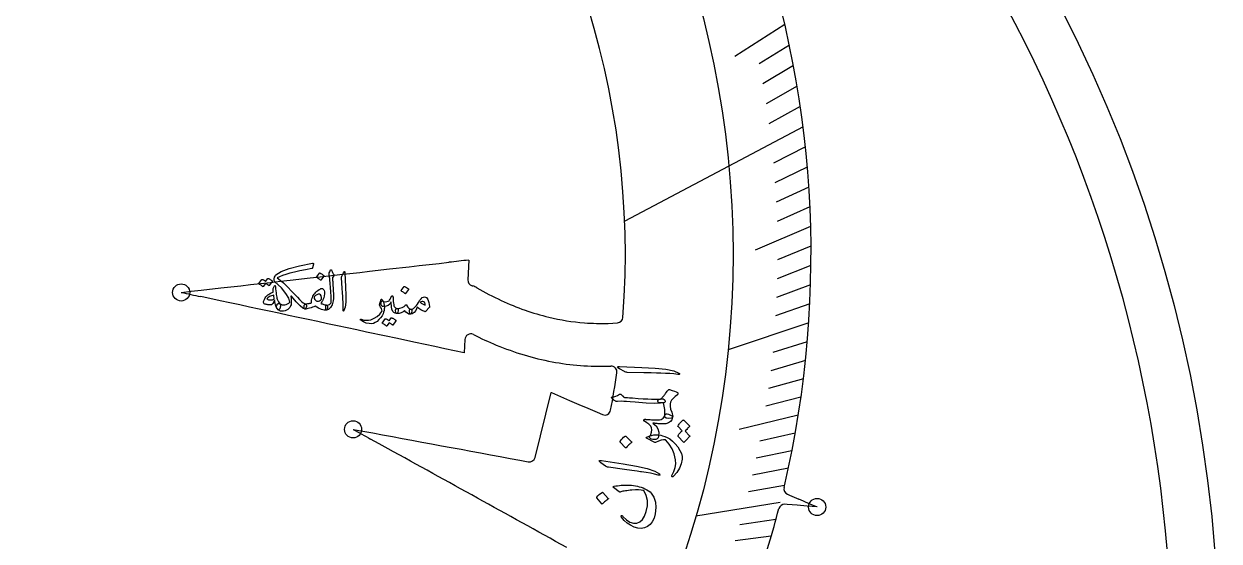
# Model space of a CAD drawing. Header units: millimetres. Extents: x -61 to 61, y -61 to 61.
# Drawn here: x 9.9 to 60.7, y 5.2 to 27.2 of the extents above; entities that cross this region are included whole.
import ezdxf

# ---------------------------------------------------------------- set-up
doc = ezdxf.new("R2010")
doc.units = ezdxf.units.MM
for name, color, linetype in [('CUT_INNER', 6, 'Continuous'), ('CUT_OUTER', 1, 'Continuous'), ('ENGRAVE', 7, 'Continuous'), ('ENGRAVE_FINE', 8, 'Continuous'), ('TEXT', 5, 'Continuous')]:
    doc.layers.add(name, color=color, linetype=linetype)

msp = doc.modelspace()

# ---------------------------------------------------------------- linework, layer by layer
at = {"layer": 'CUT_INNER'}
for points in [[(16.6017, 15.7373), (16.6063, 15.7381), (17.0221, 15.7848), (17.4439, 15.8323), (18.2875, 15.9272), (18.7093, 15.9746), (19.1311, 16.0221), (19.5529, 16.0695), (20.3965, 16.1644), (20.8183, 16.2118), (21.2401, 16.2593), (22.0837, 16.3542), (22.5055, 16.4016), (23.3491, 16.4965), (23.7709, 16.5439), (24.1927, 16.5914), (24.6145, 16.6388), (25.4581, 16.7337), (26.3017, 16.8286), (26.7235, 16.876), (27.1453, 16.9235), (27.5671, 16.9709), (27.9889, 17.0183)], [(28.8322, 17.1129), (28.8322, 17.1072), (28.7912, 16.2728)], [(28.9771, 16.0188), (29.0051, 16.0114)], [(28.6667, 13.7382), (28.639, 13.1752), (28.6385, 13.1696), (28.6329, 13.1705), (28.2236, 13.2578), (27.8085, 13.3464), (27.3934, 13.4349), (26.9783, 13.5235), (26.5631, 13.612), (25.7329, 13.7891), (25.3178, 13.8777), (24.4875, 14.0548), (24.0724, 14.1434), (23.6573, 14.2319), (23.2422, 14.3205), (22.8271, 14.409), (22.4119, 14.4976), (21.9968, 14.5862), (21.5817, 14.6747), (21.1666, 14.7633), (20.7515, 14.8518), (20.3363, 14.9404), (19.9212, 15.0289), (19.5061, 15.1175), (19.091, 15.2061), (18.6759, 15.2946), (18.2607, 15.3832), (17.4305, 15.5603)], [(34.7682, 14.4236), (35.1566, 14.4466)], [(31.6539, 8.7263), (32.3432, 11.4783), (32.3449, 11.4837), (32.3502, 11.4817), (32.7346, 11.3163), (33.1244, 11.1484), (33.5143, 10.9806), (33.9042, 10.8128), (34.294, 10.6449), (34.5233, 10.5462)], [(23.9131, 9.9166), (23.9178, 9.9159), (24.3292, 9.84), (24.7466, 9.763), (25.164, 9.6859), (25.5815, 9.6089), (25.9989, 9.5318), (26.4163, 9.4548), (26.8337, 9.3777), (27.2511, 9.3007), (27.6685, 9.2237), (28.0859, 9.1466), (28.5033, 9.0696), (28.9207, 8.9925), (29.3382, 8.9155), (29.7556, 8.8384), (30.173, 8.7614), (30.5904, 8.6843), (31.0078, 8.6073), (31.366, 8.5412)], [(25.398, 9.096), (25.0264, 9.3013), (24.6549, 9.5065)], [(42.3873, 7.1607), (42.4812, 7.1202), (42.8711, 6.9524)], [(43.6495, 6.6171), (43.6448, 6.6172), (43.2279, 6.6525), (42.8049, 6.6882), (42.382, 6.724), (42.2842, 6.7323)]]:
    msp.add_lwpolyline(points, dxfattribs=at)
for centre, radius, start, end in [((0.0003, 17.36), 35.4924, 355.66465, 87.11091), ((0.0006, 0.0001), 58.7356, 311.003927, 63.51633), ((0.0011, 17.3601), 43.3891, 346.79343, 53.29921), ((101.5929, -635.4849), 656.6415, 96.3618593, 96.4359046), ((29.0409, 16.2605), 0.25, 177.1875, 255.22033), ((28.7266, 15.1165), 0.9373, 61.2174, 72.71431), ((35.7234, 27.2106), 13.0352, 239.85832, 244.99258), ((181.6029, 786.1482), 787.8822, 257.9114146, 257.9730474), ((34.9969, 25.6662), 11.3285, 245.02023, 250.55507), ((34.6495, 24.6866), 10.2891, 250.56331, 256.43494), ((34.4746, 23.943), 9.5252, 256.40858, 265.65242), ((34.4592, 23.7941), 9.3756, 265.67762, 271.88858), ((35.1419, 14.6961), 0.25, 273.38143, 355.60547), ((28.9164, 13.726), 0.25, 63.72135, 177.1875), ((34.5659, 24.6811), 12.0761, 242.6993, 247.7988), ((34.8026, 25.1562), 12.6055, 247.61869, 253.31129), ((34.5577, 24.3455), 11.7586, 253.32006, 259.30777), ((34.4597, 23.8174), 11.2215, 259.29918, 271.7054), ((34.7724, 14.0697), 1.469, 270.82686, 273.83505), ((0.5093, 17.2757), 34.9766, 349.21271, 351.85221), ((34.8854, 12.3544), 0.25, 351.73828, 93.38143), ((34.6222, 10.7758), 0.25, 246.70761, 349.27734), ((405.448, 699.2565), 787.8822, 241.0364146, 241.0980474), ((-21773.0001, -39455.5955), 45084.7207, 61.07480917, 61.08585031), ((31.4114, 8.787), 0.25, 259.54239, 345.9375), ((42.4861, 7.3903), 0.25, 166.81819, 246.70761), ((42.2631, 6.4831), 0.25, 85.16739, 165.41016), ((-268.481, -716.8004), 787.8822, 66.6614146, 66.7230474), ((0.1098, 17.3283), 43.2761, 341.42033, 345.57287)]:
    msp.add_arc(centre, radius, start, end, dxfattribs=at)
at = {"layer": 'CUT_OUTER'}
msp.add_circle((0, 0), 60.75, dxfattribs=at)
at = {"layer": 'ENGRAVE'}
for points in [[(43.0505, 22.7793), (35.4649, 18.7655)], [(43.292, 14.441), (39.867, 13.2985)], [(42.086, 6.8011), (38.4941, 6.2206)]]:
    msp.add_lwpolyline(points, dxfattribs=at)
for centre, radius in [((0, 17.3597), 40.0734), ((16.6003, 15.7374), 0.3645), ((23.9118, 9.917), 0.3645), ((43.6508, 6.6167), 0.3645)]:
    msp.add_circle(centre, radius, dxfattribs=at)
at = {"layer": 'ENGRAVE_FINE'}
for points in [[(42.2761, 27.1296), (40.1506, 25.7656)], [(42.4691, 26.2532), (41.1803, 25.4565)], [(42.6427, 25.3796), (41.3389, 24.6036)], [(42.7972, 24.5091), (41.4788, 23.7541)], [(42.9331, 23.6422), (41.6003, 22.9083)], [(43.1499, 21.9207), (41.7899, 21.2298)], [(43.2317, 21.0668), (41.8586, 20.3977)], [(43.2961, 20.2179), (41.9105, 19.5709)], [(43.3435, 19.3744), (41.9457, 18.7496)], [(43.3743, 18.5365), (41.0207, 17.5307)], [(43.3889, 17.7045), (41.9681, 17.1248)], [(43.3876, 16.8788), (41.9559, 16.3218)], [(43.3708, 16.0594), (41.9286, 15.5254)], [(43.3388, 15.2467), (41.8867, 14.7359)], [(43.2308, 13.6423), (41.7599, 13.1781)], [(43.1554, 12.8509), (41.6759, 12.4103)], [(43.0663, 12.067), (41.5786, 11.6501)], [(42.9638, 11.2907), (41.4683, 10.8977)], [(42.8482, 10.5222), (40.3382, 9.9058)], [(42.7199, 9.7617), (41.2103, 9.4167)], [(42.5792, 9.0092), (41.0632, 8.6884)], [(42.4264, 8.2648), (40.9045, 7.9683)], [(42.2619, 7.5288), (40.7346, 7.2567)], [(41.899, 6.0819), (40.3622, 5.8588)], [(41.7013, 5.3712), (40.1604, 5.1728)]]:
    msp.add_lwpolyline(points, dxfattribs=at)
at = {"layer": 'TEXT'}
for points in [[(22.1942, 16.9867), (22.201, 16.986), (22.2068, 16.9843), (22.2117, 16.9818), (22.2156, 16.9784), (22.2203, 16.9723), (22.2228, 16.9641), (22.223, 16.954), (22.2211, 16.9418), (22.1863, 16.7763), (22.1836, 16.7687), (22.179, 16.7627), (22.1722, 16.7584), (22.1635, 16.7556), (21.8931, 16.7042), (21.6469, 16.6532), (21.4247, 16.6025), (21.2266, 16.5521), (21.0528, 16.502), (20.9034, 16.4522), (20.7784, 16.4028), (20.6777, 16.3537), (20.8096, 16.2635), (20.9579, 16.1382), (21.1227, 15.9779), (21.3039, 15.7826), (21.379, 15.7012), (21.4593, 15.6168), (21.545, 15.5295), (21.636, 15.4391), (21.7213, 15.3582), (21.7902, 15.2989), (21.8426, 15.2613), (21.8785, 15.2455), (21.9151, 15.2273), (21.9316, 15.192), (21.9278, 15.1395), (21.9038, 15.0698), (21.8944, 15.0512), (21.8852, 15.038), (21.8764, 15.0302), (21.8678, 15.0279), (21.7801, 15.0646), (21.6548, 15.168), (21.4918, 15.3381), (21.2913, 15.5748), (21.2791, 15.5825), (21.2706, 15.5849), (21.2657, 15.582), (21.2646, 15.5737), (21.275, 15.4596), (21.2796, 15.3609), (21.2782, 15.2777), (21.2709, 15.2099), (21.2559, 15.1666), (21.2372, 15.1274), (21.2147, 15.0923), (21.1885, 15.0613), (21.1358, 15.0138), (21.0796, 14.9776), (21.0201, 14.9528), (20.9572, 14.9394), (20.8872, 14.9359), (20.826, 14.9446), (20.7736, 14.9657), (20.7299, 14.999), (20.6854, 15.0513), (20.6604, 15.1012), (20.655, 15.1485), (20.6692, 15.1934), (20.7, 15.2401), (20.7309, 15.2667), (20.7622, 15.2734), (20.7936, 15.26), (20.8404, 15.2327), (20.892, 15.2158), (20.9483, 15.2092), (21.0094, 15.2131), (21.0702, 15.227), (21.1258, 15.251), (21.176, 15.2848), (21.221, 15.3287), (21.1764, 15.4982), (21.0563, 15.6984), (20.8607, 15.9293), (20.5898, 16.1908), (20.5696, 16.2147), (20.5578, 16.2427), (20.5544, 16.2748), (20.5593, 16.311), (20.5761, 16.3817), (20.5921, 16.4354), (20.6072, 16.4722), (20.6215, 16.4921), (20.8507, 16.6246), (21.1879, 16.7509), (21.6333, 16.8709), (22.1868, 16.9847), (22.188, 16.9847), (22.189, 16.9849), (22.1898, 16.9852), (22.1905, 16.9857), (22.1912, 16.9862), (22.1921, 16.9865), (22.1931, 16.9867), (22.1942, 16.9867)], [(20.2816, 16.3295), (20.2847, 16.3324), (20.2891, 16.334), (20.2945, 16.3343), (20.3012, 16.3334), (20.3245, 16.3233), (20.3471, 16.3124), (20.3688, 16.3006), (20.3898, 16.2879), (20.4101, 16.2742), (20.4299, 16.2592), (20.4491, 16.2432), (20.4679, 16.2259), (20.4714, 16.2207), (20.4728, 16.2153), (20.4721, 16.2098), (20.4693, 16.204), (20.3442, 16.026), (20.3409, 16.0237), (20.3362, 16.024), (20.3302, 16.0267), (20.3227, 16.0319), (20.3176, 16.0366), (20.3093, 16.0431), (20.2978, 16.0515), (20.283, 16.0617), (20.2648, 16.0739), (20.2431, 16.0882), (20.2178, 16.1047), (20.1891, 16.1233), (20.0902, 15.9852), (20.0857, 15.981), (20.0803, 15.9802), (20.0737, 15.9828), (20.0661, 15.9888), (20.0596, 15.9939), (20.0492, 16.0017), (20.035, 16.0121), (20.017, 16.0251), (19.9949, 16.0407), (19.9684, 16.059), (19.9375, 16.0799), (19.9022, 16.1034), (19.8986, 16.1072), (19.8971, 16.111), (19.8977, 16.1146), (19.9005, 16.1181), (20.0276, 16.2887), (20.0307, 16.2916), (20.0351, 16.2932), (20.0405, 16.2935), (20.0471, 16.2926), (20.0671, 16.285), (20.0863, 16.2764), (20.1049, 16.2668), (20.1229, 16.2562), (20.1402, 16.2446), (20.1569, 16.2324), (20.1729, 16.2194), (20.1883, 16.2057)], [(22.481, 16.5607), (22.4842, 16.5636), (22.4885, 16.5652), (22.494, 16.5655), (22.5006, 16.5646), (22.5466, 16.5433), (22.5898, 16.5178), (22.63, 16.4883), (22.6672, 16.4546), (22.6708, 16.4496), (22.6722, 16.4447), (22.6715, 16.4399), (22.6687, 16.4352), (22.5461, 16.2571), (22.5416, 16.2529), (22.5361, 16.2521), (22.5296, 16.2547), (22.522, 16.2607), (22.5154, 16.2658), (22.5051, 16.2736), (22.4909, 16.284), (22.4729, 16.297), (22.4508, 16.3126), (22.4243, 16.3309), (22.3934, 16.3518), (22.358, 16.3753), (22.3534, 16.3792), (22.3511, 16.3829), (22.3513, 16.3866), (22.3539, 16.3901)], [(22.901, 16.5764), (22.9192, 16.6151), (22.9335, 16.6457), (22.9437, 16.6684), (22.9498, 16.6831), (22.9545, 16.6924), (22.9603, 16.6989), (22.9672, 16.7027), (22.9751, 16.7036), (22.9839, 16.7017), (22.9911, 16.6968), (22.9966, 16.689), (23.0005, 16.6782), (23.018, 16.6254), (23.0398, 16.5775), (23.0657, 16.5346), (23.0958, 16.4966), (23.1041, 16.4845), (23.106, 16.4713), (23.1015, 16.4568), (23.0906, 16.4411), (23.0337, 16.3688), (23.0357, 16.3351), (23.0377, 16.302), (23.0398, 16.2694), (23.0418, 16.2375), (23.0439, 16.2062), (23.0461, 16.1755), (23.0482, 16.1455), (23.0504, 16.116), (23.0705, 15.843), (23.0804, 15.6299), (23.0803, 15.4766), (23.0701, 15.3832), (23.0162, 15.2155), (22.9505, 15.0929), (22.8731, 15.0153), (22.7839, 14.9829), (22.7815, 14.983), (22.7791, 14.9832), (22.7767, 14.9833), (22.7743, 14.9834), (22.7606, 14.9977), (22.7529, 15.0293), (22.7512, 15.0781), (22.7555, 15.1442), (22.759, 15.1686), (22.7667, 15.1861), (22.7785, 15.1967), (22.7946, 15.2005), (22.8566, 15.2097), (22.9087, 15.2294), (22.9511, 15.2596), (22.9837, 15.3002), (22.9841, 15.3509), (22.9832, 15.4087), (22.9811, 15.4735), (22.9775, 15.5453), (22.9728, 15.6238), (22.9671, 15.7087), (22.9603, 15.8001), (22.9525, 15.8979), (22.9455, 15.9939), (22.939, 16.0802), (22.9329, 16.1569), (22.9273, 16.2238), (22.9224, 16.281), (22.9185, 16.3284), (22.9156, 16.3661), (22.9138, 16.3941), (22.8964, 16.533), (22.8963, 16.5467), (22.8971, 16.5585), (22.8986, 16.5684), (22.901, 16.5764)], [(23.5017, 16.5712), (23.527, 16.6147), (23.5463, 16.6295), (23.5597, 16.6156), (23.5672, 16.5728), (23.5937, 15.9778), (23.6089, 15.6127), (23.602, 15.322), (23.5731, 15.1056), (23.522, 14.9636), (23.5134, 14.9522), (23.506, 14.9462), (23.4998, 14.9456), (23.4947, 14.9504), (23.4908, 14.9577), (23.4883, 14.9671), (23.487, 14.9785), (23.4871, 14.992), (23.4922, 15.0967), (23.4928, 15.208), (23.4889, 15.3258), (23.4805, 15.4503), (23.4789, 15.4828), (23.4737, 15.5706), (23.4648, 15.7137), (23.4523, 15.9121), (23.4206, 16.3522), (23.4206, 16.3755), (23.4228, 16.3969), (23.4274, 16.4164), (23.4343, 16.4339)], [(20.7959, 15.2575), (20.8163, 15.2324), (20.8263, 15.1984), (20.8259, 15.1556), (20.815, 15.1039), (20.7946, 15.0463), (20.774, 15.0096), (20.7533, 14.9938), (20.7323, 14.9989), (20.6755, 15.0594), (20.6289, 15.15), (20.5926, 15.2706), (20.5665, 15.4214), (20.5358, 15.3351), (20.504, 15.2718), (20.4713, 15.2316), (20.4376, 15.2145), (20.4199, 15.2122), (20.4008, 15.2109), (20.3804, 15.2105), (20.3587, 15.2111), (20.3358, 15.2124), (20.3119, 15.214), (20.2869, 15.216), (20.2609, 15.2183), (20.2152, 15.225), (20.1792, 15.2326), (20.153, 15.2414), (20.1365, 15.2511), (20.1146, 15.2787), (20.1016, 15.3055), (20.0978, 15.3316), (20.1029, 15.3569), (20.1413, 15.4402), (20.1744, 15.5049), (20.2024, 15.5511), (20.2253, 15.5787), (20.2553, 15.6045), (20.2868, 15.629), (20.32, 15.6522), (20.3548, 15.6741), (20.3915, 15.6949), (20.4304, 15.7146), (20.4715, 15.7334), (20.5149, 15.7511), (20.5074, 15.8459), (20.5059, 15.8655), (20.5068, 15.8829), (20.51, 15.8981), (20.5154, 15.911), (20.5715, 16.0172), (20.5828, 16.0302), (20.5927, 16.0289), (20.6014, 16.0135), (20.6087, 15.9839), (20.6183, 15.8904), (20.6277, 15.8046), (20.6369, 15.7265), (20.6459, 15.6562), (20.6549, 15.5937), (20.6644, 15.5393), (20.6742, 15.4928), (20.6844, 15.4544), (20.707, 15.3904), (20.7332, 15.3363), (20.7628, 15.292), (20.7959, 15.2575)], [(22.5993, 15.9104), (22.6028, 15.9101), (22.6059, 15.9097), (22.6088, 15.9092), (22.6113, 15.9086), (22.6137, 15.9078), (22.6161, 15.9068), (22.6185, 15.9057), (22.6208, 15.9045), (22.6462, 15.8812), (22.666, 15.8507), (22.6804, 15.8129), (22.6892, 15.7678), (22.694, 15.6769), (22.6859, 15.5893), (22.6649, 15.505), (22.6311, 15.4242), (22.6214, 15.4053), (22.6111, 15.3864), (22.6002, 15.3675), (22.5887, 15.3487), (22.5765, 15.3299), (22.5638, 15.3112), (22.5505, 15.2924), (22.5365, 15.2737), (22.5728, 15.2593), (22.6079, 15.2463), (22.6418, 15.2347), (22.6746, 15.2245), (22.7063, 15.2159), (22.7369, 15.2091), (22.7663, 15.2039), (22.7946, 15.2005), (22.8053, 15.1962), (22.8132, 15.1844), (22.8183, 15.1652), (22.8207, 15.1386), (22.821, 15.0715), (22.815, 15.0232), (22.8026, 14.9937), (22.7839, 14.9829), (22.6803, 14.9886), (22.5639, 15.018), (22.4348, 15.071), (22.2929, 15.1476), (22.2429, 15.127), (22.1873, 15.1067), (22.1259, 15.0867), (22.0587, 15.067), (21.9916, 15.0491), (21.9379, 15.0366), (21.8974, 15.0295), (21.8702, 15.0278), (21.8568, 15.0318), (21.8455, 15.0424), (21.8363, 15.0595), (21.8293, 15.0831), (21.8269, 15.0966), (21.8255, 15.11), (21.8251, 15.1233), (21.8259, 15.1366), (21.8274, 15.1499), (21.8293, 15.1631), (21.8317, 15.1763), (21.8345, 15.1895), (21.843, 15.2136), (21.8535, 15.231), (21.8662, 15.2415), (21.8809, 15.2454), (21.9158, 15.2499), (21.9498, 15.255), (21.9829, 15.2606), (22.0152, 15.2666), (22.0469, 15.2732), (22.0783, 15.2802), (22.1094, 15.2877), (22.1402, 15.2956), (22.1383, 15.3501), (22.1444, 15.4063), (22.1585, 15.4642), (22.1805, 15.5238), (22.204, 15.5716), (22.2308, 15.6177), (22.2611, 15.6621), (22.2948, 15.7048), (22.3322, 15.7458), (22.3735, 15.7851), (22.4189, 15.8227), (22.4683, 15.8586), (22.5066, 15.8822), (22.5412, 15.8987), (22.5721, 15.9081), (22.5993, 15.9104)], [(26.078, 15.9915), (26.0812, 15.9943), (26.0855, 15.9959), (26.091, 15.9963), (26.0976, 15.9953), (26.1437, 15.974), (26.1868, 15.9486), (26.227, 15.919), (26.2642, 15.8854), (26.2678, 15.8804), (26.2692, 15.8755), (26.2685, 15.8706), (26.2657, 15.8659), (26.1431, 15.6878), (26.1386, 15.6836), (26.1331, 15.6828), (26.1266, 15.6854), (26.119, 15.6914), (26.1125, 15.6966), (26.1021, 15.7044), (26.0879, 15.7147), (26.0699, 15.7277), (26.0478, 15.7434), (26.0213, 15.7616), (25.9904, 15.7825), (25.955, 15.8061), (25.9504, 15.8099), (25.9481, 15.8137), (25.9483, 15.8173), (25.9509, 15.8208)], [(20.5354, 15.6265), (20.4356, 15.5965), (20.3546, 15.559), (20.2922, 15.5139), (20.2486, 15.4613), (20.2663, 15.4483), (20.2892, 15.4374), (20.3174, 15.4288), (20.3509, 15.4223), (20.3703, 15.4205), (20.3898, 15.4195), (20.4096, 15.4192), (20.4295, 15.4197), (20.4497, 15.4212), (20.47, 15.424), (20.4906, 15.4282), (20.5114, 15.4338), (20.5357, 15.4481), (20.5497, 15.4743), (20.5534, 15.5126), (20.5468, 15.5629), (20.5416, 15.5862), (20.5379, 15.6045), (20.5359, 15.618), (20.5354, 15.6265)], [(22.4779, 15.6595), (22.4211, 15.6591), (22.3661, 15.6401), (22.3129, 15.6026), (22.2616, 15.5465), (22.2523, 15.5276), (22.2528, 15.5033), (22.263, 15.4738), (22.2829, 15.4389), (22.3099, 15.4057), (22.3389, 15.3816), (22.3698, 15.3664), (22.4027, 15.3603), (22.4392, 15.3644), (22.4787, 15.3802), (22.5213, 15.4076), (22.5668, 15.4467), (22.5673, 15.5279), (22.5527, 15.5904), (22.5229, 15.6342), (22.4779, 15.6595)], [(24.2385, 14.5528), (24.2312, 14.5582), (24.2257, 14.5638), (24.222, 14.5696), (24.2202, 14.5755), (24.22, 14.5804), (24.2213, 14.5852), (24.2241, 14.5899), (24.2284, 14.5945), (24.2328, 14.5972), (24.2383, 14.5983), (24.2449, 14.5978), (24.2527, 14.5958), (24.3643, 14.565), (24.4704, 14.5517), (24.5711, 14.556), (24.6662, 14.5779), (24.8148, 14.6404), (24.9427, 14.72), (25.05, 14.8166), (25.1366, 14.9303), (25.1379, 14.9326), (25.1389, 14.9345), (25.1399, 14.9361), (25.1406, 14.9374), (25.1412, 14.9386), (25.1416, 14.9398), (25.1419, 14.941), (25.142, 14.9422), (25.1367, 14.9912), (25.1164, 15.0489), (25.081, 15.1151), (25.0306, 15.19), (25.0289, 15.1946), (25.028, 15.1986), (25.028, 15.2019), (25.0289, 15.2046), (25.1112, 15.4477), (25.1193, 15.4566), (25.1325, 15.4497), (25.1506, 15.4272), (25.1737, 15.3889), (25.2016, 15.3314), (25.2229, 15.2684), (25.2376, 15.2), (25.2456, 15.1261), (25.2458, 15.0846), (25.2404, 15.0331), (25.2294, 14.9715), (25.2127, 14.9), (25.1854, 14.8234), (25.1426, 14.7447), (25.0843, 14.6636), (25.0104, 14.5803), (24.9315, 14.507), (24.8557, 14.4535), (24.7831, 14.4198), (24.7135, 14.4059), (24.5917, 14.4096), (24.472, 14.4354), (24.3542, 14.4831), (24.2385, 14.5528)], [(25.5836, 15.5941), (25.5941, 15.5894), (25.6017, 15.5811), (25.6064, 15.5694), (25.6083, 15.5541), (25.6092, 15.5436), (25.6104, 15.5289), (25.6118, 15.5101), (25.6135, 15.4873), (25.6154, 15.4604), (25.6176, 15.4298), (25.6201, 15.3954), (25.6228, 15.3572), (25.6289, 15.2842), (25.6381, 15.2231), (25.6502, 15.1741), (25.6653, 15.137), (25.6846, 15.1076), (25.7094, 15.0839), (25.7395, 15.0661), (25.7751, 15.0541), (25.8083, 15.0412), (25.8286, 15.0211), (25.8362, 14.9938), (25.8311, 14.9592), (25.8138, 14.9049), (25.7974, 14.8664), (25.7818, 14.8435), (25.7669, 14.8364), (25.6964, 14.8489), (25.6399, 14.879), (25.5973, 14.9265), (25.5685, 14.9915), (25.5635, 15.0118), (25.5588, 15.0335), (25.5542, 15.0565), (25.5499, 15.0809), (25.5461, 15.1067), (25.5431, 15.1342), (25.541, 15.1633), (25.5397, 15.194), (25.5388, 15.2239), (25.5379, 15.2505), (25.537, 15.2737), (25.5361, 15.2936), (25.5353, 15.3098), (25.5348, 15.3221), (25.5345, 15.3305), (25.5345, 15.3348), (25.5344, 15.3369), (25.5341, 15.3382), (25.5333, 15.3388), (25.5323, 15.3386), (25.5308, 15.3375), (25.5291, 15.3354), (25.527, 15.3323), (25.5245, 15.3281), (25.4714, 15.2433), (25.4017, 15.1833), (25.3153, 15.148), (25.2122, 15.1374), (25.169, 15.1446), (25.136, 15.1636), (25.1133, 15.1946), (25.1008, 15.2374), (25.0982, 15.2759), (25.1007, 15.3083), (25.1083, 15.3347), (25.1211, 15.3552), (25.1364, 15.3691), (25.1512, 15.3761), (25.1658, 15.3761), (25.18, 15.3692), (25.1921, 15.3601), (25.2028, 15.3536), (25.2122, 15.3495), (25.2201, 15.3479), (25.29, 15.342), (25.3503, 15.3463), (25.4011, 15.3608), (25.4425, 15.3854), (25.4672, 15.4099), (25.4935, 15.4495), (25.5215, 15.5042), (25.5511, 15.5739), (25.5563, 15.585), (25.5635, 15.5921), (25.5726, 15.5951), (25.5836, 15.5941)], [(26.9553, 15.5486), (27.0296, 15.5179), (27.0886, 15.439), (27.1322, 15.3118), (27.1603, 15.1362), (27.1611, 15.1236), (27.1598, 15.1126), (27.1565, 15.1033), (27.1511, 15.0955), (27.0099, 14.9352), (27.0002, 14.9256), (26.9892, 14.9199), (26.9768, 14.9182), (26.9632, 14.9206), (26.8743, 14.9558), (26.7914, 14.9993), (26.7142, 15.0509), (26.643, 15.1108), (26.5765, 14.9752), (26.5062, 14.8794), (26.4321, 14.8235), (26.3543, 14.8075), (26.3458, 14.8111), (26.3374, 14.8211), (26.3289, 14.8374), (26.3205, 14.8601), (26.3085, 14.9158), (26.3054, 14.9602), (26.3111, 14.9932), (26.3257, 15.0149), (26.3338, 15.0198), (26.343, 15.0231), (26.3534, 15.0249), (26.3649, 15.0251), (26.4204, 15.0317), (26.4754, 15.0548), (26.5301, 15.0942), (26.5843, 15.15), (26.6085, 15.1827), (26.6449, 15.2367), (26.6936, 15.3118), (26.7545, 15.4082), (26.8015, 15.4716), (26.8507, 15.5161), (26.9019, 15.5418), (26.9553, 15.5486)], [(26.7696, 15.3202), (26.813, 15.2802), (26.8629, 15.2466), (26.9191, 15.2193), (26.9817, 15.1983), (26.9805, 15.2461), (26.9696, 15.2855), (26.9489, 15.3167), (26.9183, 15.3396), (26.8825, 15.3524), (26.8457, 15.3534), (26.8081, 15.3427), (26.7696, 15.3202)], [(26.3649, 15.0251), (26.3838, 15.0179), (26.3976, 15.0108), (26.4061, 15.0035), (26.4096, 14.9962), (26.4108, 14.9853), (26.4108, 14.9719), (26.4094, 14.9563), (26.4067, 14.9382), (26.3946, 14.8805), (26.3819, 14.8395), (26.3684, 14.8152), (26.3543, 14.8075), (26.2894, 14.8199), (26.2255, 14.8508), (26.1625, 14.9001), (26.1004, 14.9678), (26.0353, 14.9118), (25.9576, 14.8712), (25.8673, 14.8461), (25.7644, 14.8365), (25.7535, 14.8393), (25.7449, 14.8465), (25.7387, 14.8582), (25.7348, 14.8743), (25.7204, 14.9768), (25.7189, 14.9882), (25.7204, 15.0004), (25.725, 15.0134), (25.7326, 15.0271), (25.7412, 15.0376), (25.7511, 15.0455), (25.7624, 15.051), (25.7751, 15.0541), (25.8981, 15.0662), (26, 15.0939), (26.0809, 15.1372), (26.1407, 15.196), (26.1478, 15.2042), (26.1559, 15.2098), (26.1652, 15.213), (26.1755, 15.2137), (26.185, 15.2119), (26.1916, 15.2075), (26.1953, 15.2005), (26.1962, 15.1909), (26.1961, 15.1818), (26.1966, 15.1739), (26.1978, 15.1672), (26.1996, 15.1616), (26.2379, 15.1108), (26.2782, 15.0711), (26.3205, 15.0426), (26.3649, 15.0251)], [(25.5375, 14.6562), (25.5407, 14.6591), (25.545, 14.6607), (25.5505, 14.661), (25.5571, 14.6601), (25.5804, 14.65), (25.603, 14.6391), (25.6248, 14.6273), (25.6457, 14.6146), (25.666, 14.6008), (25.6858, 14.5859), (25.7051, 14.5698), (25.7238, 14.5526), (25.7274, 14.5474), (25.7288, 14.542), (25.728, 14.5365), (25.7252, 14.5307), (25.6001, 14.3527), (25.5968, 14.3504), (25.5922, 14.3506), (25.5861, 14.3534), (25.5786, 14.3586), (25.5735, 14.3633), (25.5652, 14.3698), (25.5537, 14.3782), (25.5389, 14.3884), (25.5207, 14.4006), (25.499, 14.4149), (25.4738, 14.4314), (25.445, 14.45), (25.3461, 14.3118), (25.3417, 14.3077), (25.3362, 14.3069), (25.3297, 14.3095), (25.3221, 14.3155), (25.3155, 14.3206), (25.3051, 14.3284), (25.291, 14.3388), (25.273, 14.3518), (25.2509, 14.3674), (25.2244, 14.3857), (25.1934, 14.4066), (25.1581, 14.4301), (25.1545, 14.4339), (25.153, 14.4376), (25.1536, 14.4412), (25.1564, 14.4447), (25.2835, 14.6154), (25.2867, 14.6183), (25.291, 14.6199), (25.2965, 14.6202), (25.3031, 14.6193), (25.323, 14.6117), (25.3423, 14.6031), (25.3609, 14.5935), (25.3788, 14.5828), (25.3961, 14.5713), (25.4128, 14.5591), (25.4288, 14.5461), (25.4442, 14.5324)], [(35.2435, 12.4911), (35.1782, 12.5351), (35.1573, 12.5661), (35.181, 12.5841), (35.2492, 12.5893), (36.1883, 12.5487), (36.7648, 12.5244), (37.2214, 12.4761), (37.5581, 12.4025), (37.7747, 12.3025), (37.7914, 12.2872), (37.7999, 12.2746), (37.8, 12.2645), (37.7917, 12.257), (37.7797, 12.2517), (37.7646, 12.2489), (37.7464, 12.2484), (37.7252, 12.2503), (37.5612, 12.2725), (37.3862, 12.2884), (37.2003, 12.2982), (37.0034, 12.3019), (36.9521, 12.3038), (36.8133, 12.3078), (36.587, 12.3138), (36.2733, 12.3224), (35.577, 12.3376), (35.5403, 12.341), (35.507, 12.3475), (35.477, 12.3573), (35.4504, 12.3703)], [(35.8019, 11.2499), (36.0432, 11.2327), (36.2579, 11.2188), (36.446, 11.2082), (36.6075, 11.2009), (36.7422, 11.1968), (36.8498, 11.1959), (36.9304, 11.1982), (36.9838, 11.2036), (37.0531, 11.2129), (37.1085, 11.2081), (37.1499, 11.1891), (37.1773, 11.1558), (37.1892, 11.1184), (37.1842, 11.0873), (37.1623, 11.0624), (37.1236, 11.0439), (36.9842, 11.0236), (36.7347, 11.0203), (36.3752, 11.0343), (35.9058, 11.0661), (35.7045, 11.0837), (35.5436, 11.0968), (35.4231, 11.1052), (35.343, 11.1089), (35.1629, 11.1), (35.1314, 11.1003), (35.1035, 11.1042), (35.0791, 11.1115), (35.0582, 11.1224), (35.0095, 11.1626), (34.9719, 11.1939), (34.9453, 11.2163), (34.9297, 11.2298), (34.9078, 11.2557), (34.9018, 11.2751), (34.9115, 11.2881), (34.9372, 11.2947), (35.0078, 11.3024), (35.0837, 11.3236), (35.1648, 11.3584), (35.251, 11.4069), (35.268, 11.4156), (35.2839, 11.418), (35.2987, 11.4141), (35.3125, 11.4039), (35.3287, 11.3886), (35.3438, 11.3741), (35.3579, 11.3604), (35.3708, 11.3477), (35.3827, 11.3358), (35.3936, 11.3247), (35.4033, 11.3146), (35.4121, 11.3053), (35.4272, 11.2916), (35.4429, 11.2814), (35.4592, 11.2749), (35.4761, 11.272), (35.5139, 11.2704), (35.5808, 11.2662), (35.6768, 11.2593), (35.8019, 11.2499)], [(36.8768, 11.0975), (36.8806, 11.1424), (36.8977, 11.1753), (36.9284, 11.1963), (36.9725, 11.2055), (36.9942, 11.2094), (37.0166, 11.2204), (37.0397, 11.2387), (37.0635, 11.2642), (37.0765, 11.2805), (37.091, 11.2986), (37.1069, 11.3183), (37.1243, 11.3398), (37.1427, 11.3631), (37.1616, 11.3882), (37.1811, 11.4153), (37.2011, 11.4442), (37.2384, 11.4982), (37.2694, 11.5406), (37.2943, 11.5713), (37.3129, 11.5904), (37.3286, 11.6028), (37.344, 11.61), (37.359, 11.6118), (37.3737, 11.6083), (37.4841, 11.5749), (37.5781, 11.5425), (37.6559, 11.511), (37.7174, 11.4805), (37.7248, 11.4739), (37.7295, 11.4648), (37.7313, 11.4532), (37.7303, 11.4391), (37.7268, 11.4216), (37.7224, 11.4077), (37.7172, 11.3974), (37.711, 11.3908), (37.6071, 11.3078), (37.5233, 11.2279), (37.4595, 11.1509), (37.4159, 11.0767), (37.3957, 10.9976), (37.3973, 10.8991), (37.4203, 10.7809), (37.4647, 10.6429), (37.4866, 10.576), (37.5005, 10.5189), (37.5064, 10.4715), (37.5044, 10.434), (37.498, 10.4169), (37.4861, 10.4038), (37.4686, 10.3946), (37.4456, 10.3895), (37.3175, 10.3813), (37.2282, 10.3966), (37.1778, 10.435), (37.1662, 10.4965), (37.1704, 10.5592), (37.172, 10.6239), (37.1709, 10.6904), (37.1671, 10.7589), (37.1603, 10.8291), (37.1503, 10.9007), (37.137, 10.9738), (37.1204, 11.0483), (37.0152, 11.0434), (36.9395, 11.05), (36.8934, 11.068), (36.8768, 11.0975)], [(36.28, 10.3148), (36.2897, 10.33), (36.3043, 10.3399), (36.3237, 10.3445), (36.3479, 10.344), (36.3646, 10.343), (36.3878, 10.3416), (36.4175, 10.3396), (36.4536, 10.3371), (36.496, 10.3341), (36.5443, 10.3307), (36.5987, 10.3269), (36.659, 10.3227), (36.7745, 10.3161), (36.8719, 10.317), (36.9513, 10.3253), (37.0127, 10.341), (37.0629, 10.365), (37.1053, 10.399), (37.1397, 10.4428), (37.1662, 10.4965), (37.1933, 10.5462), (37.229, 10.5743), (37.2734, 10.5807), (37.3264, 10.5654), (37.4078, 10.5269), (37.4647, 10.4928), (37.4971, 10.4631), (37.5051, 10.4379), (37.4701, 10.3283), (37.4106, 10.2448), (37.3267, 10.1874), (37.2185, 10.1562), (37.1856, 10.1529), (37.1507, 10.1502), (37.1136, 10.1481), (37.0746, 10.1468), (37.0333, 10.1466), (36.9897, 10.1481), (36.9437, 10.1513), (36.8954, 10.1562), (36.8485, 10.1616), (36.8068, 10.1662), (36.7703, 10.17), (36.739, 10.1731), (36.7135, 10.1755), (36.6941, 10.1775), (36.681, 10.179), (36.6742, 10.18), (36.671, 10.1803), (36.6688, 10.18), (36.6678, 10.179), (36.6678, 10.1773), (36.6692, 10.1749), (36.6721, 10.1716), (36.6765, 10.1676), (36.6825, 10.1628), (36.8028, 10.0604), (36.8802, 9.9371), (36.9145, 9.7931), (36.9056, 9.6286), (36.8836, 9.5624), (36.8455, 9.5154), (36.7915, 9.4877), (36.7215, 9.4791), (36.6609, 9.4848), (36.611, 9.497), (36.5718, 9.5156), (36.5432, 9.5408), (36.5254, 9.568), (36.5182, 9.5929), (36.5218, 9.6155), (36.5361, 9.6359), (36.5533, 9.6525), (36.5662, 9.6675), (36.5749, 9.6811), (36.5794, 9.693), (36.6056, 9.8004), (36.6134, 9.8954), (36.6029, 9.9781), (36.5741, 10.0482), (36.5415, 10.0923), (36.4857, 10.1424), (36.4066, 10.1983), (36.3044, 10.26), (36.2882, 10.2707), (36.2787, 10.2833), (36.276, 10.298), (36.28, 10.3148)], [(37.7355, 10.0322), (37.7317, 10.0379), (37.7302, 10.0452), (37.731, 10.054), (37.734, 10.0644), (37.7551, 10.0997), (37.7774, 10.1335), (37.8009, 10.1659), (37.8255, 10.1969), (37.8515, 10.2266), (37.8792, 10.2553), (37.9087, 10.2829), (37.9399, 10.3095), (37.9488, 10.3142), (37.9575, 10.3153), (37.966, 10.313), (37.9744, 10.3071), (38.2247, 10.0667), (38.2275, 10.0608), (38.226, 10.0533), (38.2204, 10.044), (38.2105, 10.033), (38.2019, 10.0258), (38.1897, 10.0137), (38.174, 9.9968), (38.1545, 9.975), (38.1312, 9.9483), (38.1037, 9.9163), (38.072, 9.8791), (38.036, 9.8367), (38.2275, 9.6446), (38.2329, 9.6364), (38.2328, 9.6273), (38.2271, 9.6173), (38.2159, 9.6063), (38.2061, 9.5969), (38.1914, 9.5819), (38.1716, 9.5613), (38.1467, 9.5352), (38.1167, 9.503), (38.0814, 9.4644), (38.0408, 9.4194), (37.9949, 9.368), (37.9881, 9.3631), (37.9819, 9.3616), (37.9764, 9.3635), (37.9717, 9.3688), (37.7379, 9.615), (37.7342, 9.6208), (37.7328, 9.6281), (37.7336, 9.6369), (37.7367, 9.6474), (37.7535, 9.6776), (37.7717, 9.7065), (37.7913, 9.7341), (37.8123, 9.7605), (37.8345, 9.7857), (37.8577, 9.8097), (37.8819, 9.8325), (37.907, 9.8542)], [(37.5358, 7.9224), (37.5252, 7.9123), (37.5148, 7.9053), (37.5046, 7.9012), (37.4948, 7.9001), (37.4872, 7.9013), (37.4802, 7.9048), (37.4738, 7.9108), (37.468, 7.9191), (37.4653, 7.9269), (37.4654, 7.936), (37.4683, 7.9465), (37.4739, 7.9583), (37.5571, 8.1275), (37.6105, 8.2936), (37.6344, 8.4561), (37.6286, 8.6148), (37.5742, 8.87), (37.4858, 9.0956), (37.364, 9.2916), (37.2093, 9.4578), (37.2062, 9.4604), (37.2035, 9.4626), (37.2012, 9.4644), (37.1993, 9.4659), (37.1976, 9.4671), (37.1959, 9.4681), (37.1941, 9.4689), (37.1923, 9.4694), (37.1145, 9.4733), (37.0194, 9.4557), (36.907, 9.4169), (36.7773, 9.3571), (36.7696, 9.3556), (36.7632, 9.3552), (36.758, 9.3561), (36.754, 9.3582), (36.3965, 9.5489), (36.3848, 9.5638), (36.3988, 9.5824), (36.4385, 9.6048), (36.5039, 9.631), (36.6005, 9.6601), (36.704, 9.6777), (36.8144, 9.6838), (36.9316, 9.6783), (36.9964, 9.6685), (37.0754, 9.6474), (37.1687, 9.6148), (37.2761, 9.5709), (37.3885, 9.5088), (37.5004, 9.421), (37.6115, 9.3075), (37.7216, 9.1677), (37.8144, 9.0219), (37.8766, 8.8857), (37.9083, 8.7594), (37.9098, 8.6433), (37.868, 8.4478), (37.7916, 8.2622), (37.6809, 8.0869), (37.5358, 7.9224)], [(35.2703, 9.3752), (35.2667, 9.3807), (35.2653, 9.3876), (35.2662, 9.396), (35.2694, 9.4056), (35.3145, 9.4691), (35.3651, 9.5272), (35.4212, 9.5799), (35.4829, 9.6274), (35.4916, 9.6314), (35.4996, 9.6323), (35.507, 9.6299), (35.5136, 9.6245), (35.7595, 9.391), (35.7649, 9.3831), (35.7647, 9.3745), (35.7589, 9.3652), (35.7477, 9.3553), (35.7379, 9.3467), (35.7231, 9.333), (35.7032, 9.3143), (35.6782, 9.2905), (35.6481, 9.2612), (35.6126, 9.226), (35.5718, 9.1849), (35.5257, 9.1379), (35.5185, 9.132), (35.512, 9.1296), (35.5065, 9.1309), (35.5017, 9.1358)], [(34.4569, 8.498), (34.397, 8.5492), (34.3798, 8.5823), (34.4054, 8.5975), (34.4737, 8.5949), (35.4021, 8.4473), (35.972, 8.3573), (36.4202, 8.2572), (36.7463, 8.1456), (36.95, 8.0215), (36.9649, 8.0045), (36.9718, 7.9909), (36.9707, 7.9809), (36.9617, 7.9744), (36.9491, 7.9706), (36.9338, 7.9694), (36.9157, 7.971), (36.8949, 7.9753), (36.7345, 8.0161), (36.5625, 8.0519), (36.3788, 8.0828), (36.1836, 8.109), (36.1329, 8.1168), (35.9954, 8.1366), (35.7713, 8.1684), (35.4607, 8.2128), (34.7707, 8.3074), (34.7346, 8.3149), (34.7023, 8.3252), (34.6736, 8.3384), (34.6486, 8.3543)], [(34.2774, 7.0044), (34.2741, 7.0102), (34.2733, 7.0171), (34.2747, 7.0253), (34.2785, 7.0346), (34.3278, 7.0941), (34.3822, 7.1478), (34.4417, 7.1958), (34.5065, 7.2382), (34.5154, 7.2416), (34.5235, 7.2418), (34.5306, 7.239), (34.5369, 7.2331), (34.7662, 6.9845), (34.7709, 6.9763), (34.7702, 6.9678), (34.7638, 6.9591), (34.7519, 6.9501), (34.7416, 6.9423), (34.7259, 6.9299), (34.7048, 6.9128), (34.6783, 6.891), (34.6462, 6.8643), (34.6085, 6.8321), (34.565, 6.7944), (34.5159, 6.7514), (34.5082, 6.746), (34.5017, 6.7442), (34.4962, 6.7459), (34.4918, 6.7511)], [(35.0186, 7.4983), (35.0891, 7.5108), (35.1621, 7.5218), (35.2377, 7.5312), (35.3157, 7.5391), (35.3966, 7.5448), (35.4807, 7.5478), (35.568, 7.5481), (35.6585, 7.5456), (35.7479, 7.5404), (35.8354, 7.5314), (35.9212, 7.5185), (36.0051, 7.5016), (36.0874, 7.4808), (36.1684, 7.4559), (36.248, 7.4269), (36.3262, 7.3938), (36.4064, 7.3523), (36.4784, 7.306), (36.5421, 7.2548), (36.5974, 7.1987), (36.7111, 7.028), (36.7771, 6.8256), (36.7946, 6.5918), (36.7633, 6.3271), (36.7125, 6.1439), (36.64, 5.992), (36.5462, 5.8716), (36.4312, 5.783), (36.3026, 5.7302), (36.1651, 5.7098), (36.0188, 5.7217), (35.8638, 5.7654), (35.7082, 5.8386), (35.5664, 5.9327), (35.4381, 6.0475), (35.3232, 6.1827), (35.3113, 6.2021), (35.3066, 6.2187), (35.3089, 6.2326), (35.3184, 6.2437), (35.3336, 6.252), (35.3506, 6.2504), (35.3695, 6.2388), (35.3902, 6.2171), (35.5424, 6.0704), (35.691, 5.9741), (35.8362, 5.9287), (35.9783, 5.935), (36.1075, 5.9885), (36.2185, 6.0873), (36.311, 6.2313), (36.3844, 6.4206), (36.4314, 6.6617), (36.4313, 6.8884), (36.3845, 7.0999), (36.2912, 7.2957), (36.2873, 7.3003), (36.2808, 7.3046), (36.2717, 7.3086), (36.2601, 7.3123), (36.1664, 7.3326), (36.0534, 7.3428), (35.9214, 7.3432), (35.7703, 7.3339), (35.6934, 7.3265), (35.6216, 7.3187), (35.5549, 7.3105), (35.4933, 7.302), (35.4369, 7.2928), (35.386, 7.2827), (35.3405, 7.2715), (35.3003, 7.2593), (35.2797, 7.254), (35.2617, 7.2528), (35.2464, 7.2557), (35.2338, 7.2628), (34.9924, 7.4478), (34.9794, 7.4623), (34.9795, 7.4756), (34.9925, 7.4876), (35.0186, 7.4983)]]:
    msp.add_lwpolyline(points, close=True, dxfattribs=at)

doc.saveas('drawing.dxf')
